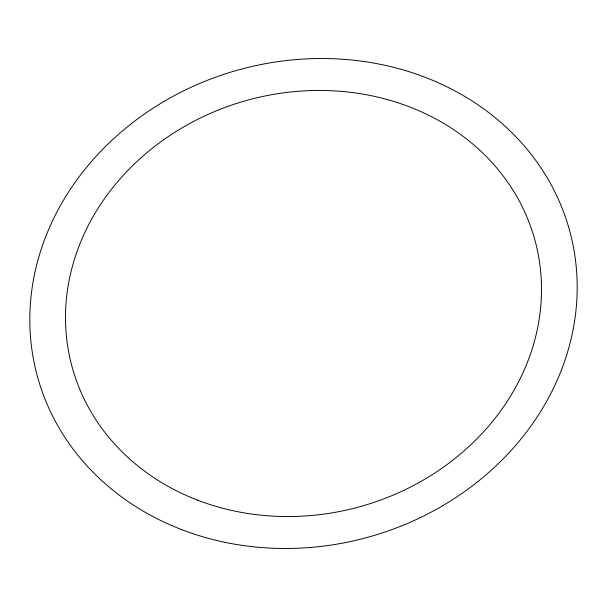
<?xml version="1.0" encoding="UTF-8"?>
<svg xmlns="http://www.w3.org/2000/svg" width="607" height="607" viewBox="0 0 607 607"><rect width="100%" height="100%" fill="white"/><g stroke="black" fill="none" stroke-linecap="round" stroke-linejoin="round"><path stroke-width="0.91" d="M181.842 529.676A275.919 242.481 -15.4 0 0 576.65 271.936A275.919 242.481 -15.4 0 0 152.008 108.888A275.919 242.481 -15.4 0 0 181.842 529.676M197.7 500.191A239.947 210.872 -15.4 0 0 541.042 276.048A239.947 210.872 -15.4 0 0 171.758 134.253A239.947 210.872 -15.4 0 0 197.7 500.191"/></g></svg>
